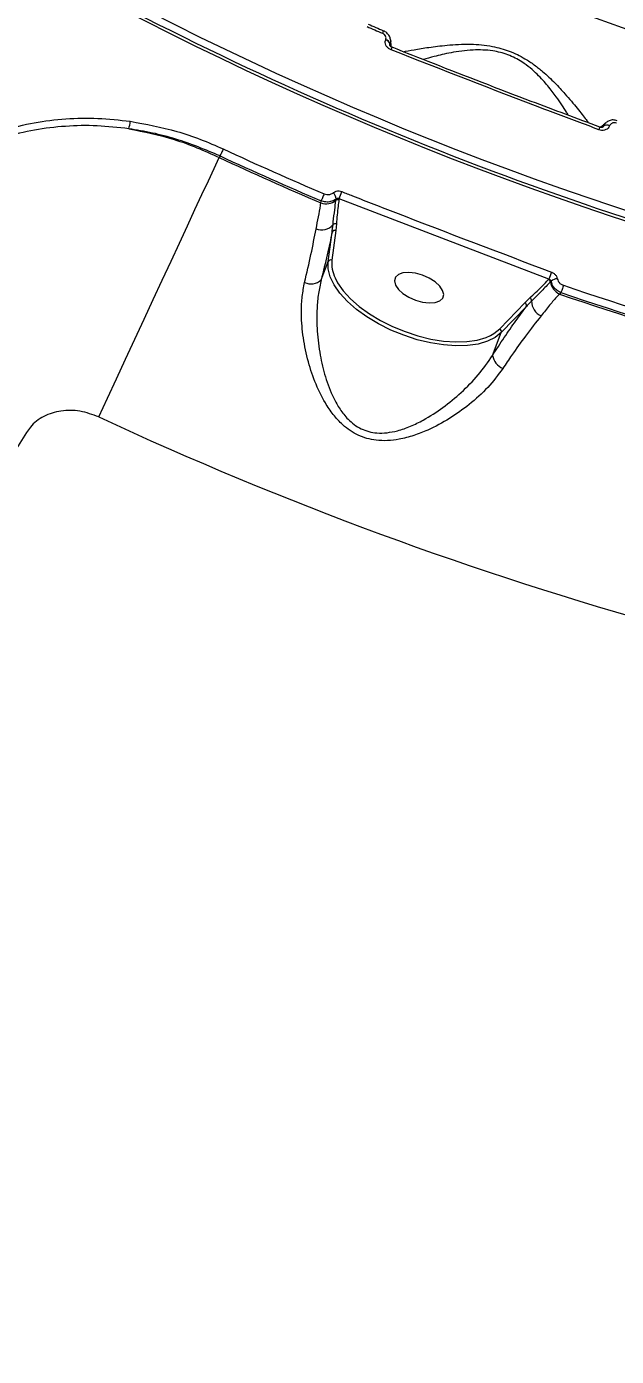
# Model space of a CAD drawing. Header units: millimetres. Extents: x -10374 to 11119, y -8221 to 9433.
# Drawn here: x -533.7 to -431.1, y -2221.1 to -1990 of the extents above; entities that cross this region are included whole.
import ezdxf

# ---------------------------------------------------------------- set-up
doc = ezdxf.new("R2010")
doc.units = ezdxf.units.MM
for name, color, linetype in [('DIKOM_ОБЪЕКТ', 7, 'Continuous'), ('DIKOM_РАЗМЕР_ЗОНА', 7, 'Continuous'), ('DIKOM_РАЗМЕР_ОБЪЕКТА', 7, 'Continuous')]:
    doc.layers.add(name, color=color, linetype=linetype)
doc.styles.add('style1', font='arial.ttf', dxfattribs={"width": 0.8})
doc.dimstyles.new('1-50', dxfattribs={"dimtxt": 300, "dimasz": 200, "dimexe": 100, "dimexo": 0, "dimgap": 100, "dimtad": 0, "dimdec": 0, "dimtxsty": 'style1', "dimcen": 0, "dimclrd": 7, "dimclre": 7, "dimadec": 1, "dimazin": 2, "dimtfac": 1, "dimtdec": 0, "dimtmove": 1, "dimatfit": 3, "dimfxl": 0, "dimlwd": 25, "dimlwe": 18, "dimarcsym": 0})

# ---------------------------------------------------------------- blocks, each defined once
blk = doc.blocks.new('*D16')
at = {"layer": 'Defpoints', "color": 0, "transparency": 16777216}
for p in [(-9045.1, 5161.67), (3694.49, 5161.67), (1813.16, -6719.94)]:
    blk.add_point(p, dxfattribs=at)
at = {"layer": 'DIKOM_РАЗМЕР_ОБЪЕКТА', "color": 7, "lineweight": 18, "transparency": 16777216}
for p, q in [((3694.49, 5161.67), (-9145.1, 5161.67)), ((1813.16, -6719.94), (-9145.1, -6719.94))]:
    blk.add_line(p, q, dxfattribs=at)
at = {"layer": 'DIKOM_РАЗМЕР_ОБЪЕКТА', "color": 7, "lineweight": 25, "transparency": 16777216}
for p, q in [((-9045.1, 4961.67), (-9045.1, -0.45)), ((-9045.1, -6519.94), (-9045.1, -1080.23))]:
    blk.add_line(p, q, dxfattribs=at)
at = {"layer": 'DIKOM_РАЗМЕР_ОБЪЕКТА', "color": 7, "transparency": 16777216}
for points in [[(-9078.43, 4961.67), (-9011.76, 4961.67), (-9045.1, 5161.67)], [(-9078.43, -6519.94), (-9011.76, -6519.94), (-9045.1, -6719.94)]]:
    blk.add_solid(points, dxfattribs=at)
at = {"layer": 'DIKOM_РАЗМЕР_ОБЪЕКТА', "color": 0, "transparency": 16777216, "insert": (-9045.1, -540.34), "char_height": 300, "attachment_point": 5, "rotation": 90, "style": 'style1'}
blk.add_mtext('11900', dxfattribs=at)
blk = doc.blocks.new('*D15')
at = {"layer": 'Defpoints', "color": 0, "transparency": 16777216}
for p in [(-5227.87, 8308.78), (9119.43, -1150.4), (-5227.87, -1991.82)]:
    blk.add_point(p, dxfattribs=at)
at = {"layer": 'DIKOM_РАЗМЕР_ОБЪЕКТА', "color": 7, "lineweight": 18, "transparency": 16777216}
for p, q in [((-5227.87, -1991.82), (-5227.87, 8408.78)), ((9119.43, -1150.4), (9119.43, 8408.78))]:
    blk.add_line(p, q, dxfattribs=at)
at = {"layer": 'DIKOM_РАЗМЕР_ОБЪЕКТА', "color": 7, "lineweight": 25, "transparency": 16777216}
for p, q in [((-5027.87, 8308.78), (187.44, 8308.78)), ((8919.43, 8308.78), (1267.22, 8308.78))]:
    blk.add_line(p, q, dxfattribs=at)
at = {"layer": 'DIKOM_РАЗМЕР_ОБЪЕКТА', "color": 7, "transparency": 16777216}
for points in [[(-5027.87, 8342.11), (-5027.87, 8275.44), (-5227.87, 8308.78)], [(8919.43, 8342.11), (8919.43, 8275.44), (9119.43, 8308.78)]]:
    blk.add_solid(points, dxfattribs=at)
at = {"layer": 'DIKOM_РАЗМЕР_ОБЪЕКТА', "color": 0, "transparency": 16777216, "insert": (727.33, 8308.78), "char_height": 300, "attachment_point": 5, "style": 'style1'}
blk.add_mtext('14350', dxfattribs=at)
blk = doc.blocks.new('*D14')
at = {"layer": 'Defpoints', "color": 0, "transparency": 16777216}
for p in [(-7515.85, 9236.32), (11119.43, -1423.4), (-7515.85, -2401.58)]:
    blk.add_point(p, dxfattribs=at)
at = {"layer": 'DIKOM_РАЗМЕР_ЗОНА', "color": 7, "lineweight": 18, "transparency": 16777216}
for p, q in [((-7515.85, -2401.58), (-7515.85, 9336.32)), ((11119.43, -1423.4), (11119.43, 9336.32))]:
    blk.add_line(p, q, dxfattribs=at)
at = {"layer": 'DIKOM_РАЗМЕР_ЗОНА', "color": 7, "lineweight": 25, "transparency": 16777216}
for p, q in [((-7315.85, 9236.32), (77.56, 9236.32)), ((10919.43, 9236.32), (1157.34, 9236.32))]:
    blk.add_line(p, q, dxfattribs=at)
at = {"layer": 'DIKOM_РАЗМЕР_ЗОНА', "color": 7, "transparency": 16777216}
for points in [[(-7315.85, 9269.65), (-7315.85, 9202.98), (-7515.85, 9236.32)], [(10919.43, 9269.65), (10919.43, 9202.98), (11119.43, 9236.32)]]:
    blk.add_solid(points, dxfattribs=at)
at = {"layer": 'DIKOM_РАЗМЕР_ЗОНА', "color": 0, "transparency": 16777216, "insert": (617.45, 9236.32), "char_height": 300, "attachment_point": 5, "style": 'style1'}
blk.add_mtext('18650', dxfattribs=at)
blk = doc.blocks.new('*D13')
at = {"layer": 'Defpoints', "color": 0, "transparency": 16777216}
for p in [(-10176.97, 7112.81), (3082.33, 7112.81), (2015.48, -8221.4)]:
    blk.add_point(p, dxfattribs=at)
at = {"layer": 'DIKOM_РАЗМЕР_ЗОНА', "color": 7, "lineweight": 18, "transparency": 16777216}
for p, q in [((3082.33, 7112.81), (-10276.97, 7112.81)), ((2015.48, -8221.4), (-10276.97, -8221.4))]:
    blk.add_line(p, q, dxfattribs=at)
at = {"layer": 'DIKOM_РАЗМЕР_ЗОНА', "color": 7, "lineweight": 25, "transparency": 16777216}
for p, q in [((-10176.97, 6912.81), (-10176.97, -14.41)), ((-10176.97, -8021.4), (-10176.97, -1094.19))]:
    blk.add_line(p, q, dxfattribs=at)
at = {"layer": 'DIKOM_РАЗМЕР_ЗОНА', "color": 7, "transparency": 16777216}
for points in [[(-10210.3, 6912.81), (-10143.64, 6912.81), (-10176.97, 7112.81)], [(-10210.3, -8021.4), (-10143.64, -8021.4), (-10176.97, -8221.4)]]:
    blk.add_solid(points, dxfattribs=at)
at = {"layer": 'DIKOM_РАЗМЕР_ЗОНА', "color": 0, "transparency": 16777216, "insert": (-10176.97, -554.3), "char_height": 300, "attachment_point": 5, "rotation": 90, "style": 'style1'}
blk.add_mtext('15300', dxfattribs=at)

msp = doc.modelspace()

# ---------------------------------------------------------------- linework, layer by layer
at = {"layer": 'DIKOM_ОБЪЕКТ', "color": 7, "linetype": 'Continuous', "lineweight": 15}
for p, q in [((-471.27, -1992.33), (-471.26, -1992.31)), ((-470.52, -1993.07), (-470.53, -1993.1)), ((-470.53, -1993.1), (-470.53, -1993.28)), ((-470.49, -1993.26), (-470.52, -1993.07)), ((-470.15, -1993.63), (-470.15, -1993.63)), ((-434.03, -2007.5), (-434.03, -2007.5)), ((-433.39, -2007.33), (-433.55, -2007.46)), ((-433.48, -2007.45), (-433.4, -2007.35)), ((-433.4, -2007.35), (-433.39, -2007.33)), ((-432.32, -2007.25), (-432.33, -2007.27)), ((-500.07, -2012.49), (-500.24, -2012.77)), ((-482.55, -2020.64), (-482.5, -2020.3)), ((-479.92, -2020.22), (-479.88, -2019.95)), ((-479.38, -2019.94), (-479.41, -2020.12)), ((-442.9, -2033.93), (-479.38, -2019.94)), ((-481.26, -2030.83), (-480.58, -2025.73)), ((-479.95, -2025.47), (-480.63, -2030.58)), ((-479.84, -2024.29), (-479.95, -2025.47)), ((-482.49, -2034.03), (-481.26, -2030.83)), ((-442.94, -2033.98), (-442.9, -2033.93)), ((-447.06, -2038.01), (-446.18, -2037.15)), ((-440.79, -2036.23), (-441.04, -2036.5)), ((-451.44, -2042.54), (-447.06, -2038.01)), ((-446.78, -2038.63), (-451.16, -2043.17)), ((-452.69, -2047.16), (-451.16, -2043.17))]:
    msp.add_line(p, q, dxfattribs=at)
at = {"layer": 'DIKOM_ОБЪЕКТ', "color": 7, "linetype": 'Continuous', "lineweight": 15, "flags": 128}
for points in [[(-471.65, -1990.75), (-471.66, -1990.76), (-471.67, -1990.8), (-471.7, -1990.86), (-471.74, -1990.95), (-471.78, -1991.05), (-471.84, -1991.18)], [(-499.51, -2011.28), (-499.59, -2011.44), (-499.67, -2011.61), (-499.75, -2011.79), (-499.82, -2011.96), (-499.9, -2012.12), (-499.97, -2012.26), (-500.03, -2012.39), (-500.07, -2012.49)], [(-521.16, -2057.85), (-519.65, -2054.58), (-518.08, -2051.21), (-516.49, -2047.79), (-514.89, -2044.33), (-513.28, -2040.86), (-511.69, -2037.43), (-510.12, -2034.06), (-508.6, -2030.79), (-507.14, -2027.63), (-505.74, -2024.63), (-504.43, -2021.8), (-503.22, -2019.18), (-502.11, -2016.79), (-501.11, -2014.65), (-500.24, -2012.77)], [(-481.98, -2019.08), (-482.05, -2019.24), (-482.12, -2019.41), (-482.2, -2019.59), (-482.27, -2019.76), (-482.34, -2019.92), (-482.4, -2020.07), (-482.46, -2020.2), (-482.5, -2020.3)], [(-451.16, -2043.17), (-452.21, -2044.02), (-453.56, -2044.69), (-455.18, -2045.17), (-457.02, -2045.44), (-459.05, -2045.5), (-461.22, -2045.34), (-463.49, -2044.98), (-465.81, -2044.42), (-468.12, -2043.66), (-470.38, -2042.74), (-472.53, -2041.66), (-474.54, -2040.45), (-476.34, -2039.15), (-477.91, -2037.76), (-479.22, -2036.34), (-480.22, -2034.9), (-480.9, -2033.49), (-481.25, -2032.12), (-481.26, -2030.83)], [(-464.86, -2033.21), (-466.07, -2032.87), (-467.24, -2032.74), (-468.27, -2032.82), (-469.06, -2033.11), (-469.57, -2033.58), (-469.74, -2034.2), (-469.56, -2034.92), (-469.06, -2035.67), (-468.26, -2036.4), (-467.23, -2037.05), (-466.06, -2037.56), (-464.85, -2037.9), (-463.68, -2038.03), (-462.65, -2037.95), (-461.86, -2037.66), (-461.35, -2037.19), (-461.18, -2036.57), (-461.36, -2035.86), (-461.86, -2035.1), (-462.66, -2034.37), (-463.69, -2033.73), (-464.86, -2033.21)], [(-480.06, -2033.69), (-479.62, -2034.52), (-478.65, -2035.92), (-477.39, -2037.3), (-475.86, -2038.64), (-474.11, -2039.91), (-472.17, -2041.08), (-470.08, -2042.12), (-467.89, -2043.02), (-465.65, -2043.75), (-463.4, -2044.3), (-461.2, -2044.65), (-459.09, -2044.8), (-457.13, -2044.74), (-455.34, -2044.48), (-453.77, -2044.02), (-453.06, -2043.71)], [(-440.36, -2034.97), (-440.42, -2035.14), (-440.48, -2035.32), (-440.54, -2035.5), (-440.6, -2035.68), (-440.65, -2035.85), (-440.71, -2036), (-440.75, -2036.13), (-440.79, -2036.23)], [(-453.06, -2043.71), (-452.47, -2043.37), (-451.44, -2042.54)]]:
    msp.add_lwpolyline(points, dxfattribs=at)
at = {"layer": 'DIKOM_ОБЪЕКТ', "color": 7, "linetype": 'Continuous', "lineweight": 15}
for centre, radius, start, end in [((-249.06, -1471.64), 580.87, 239.09855, 269.90145), ((-249.06, -1471.64), 580.37, 239.09855, 254.5), ((-249.06, -1471.64), 579.13, 239.09885, 269.90115), ((-249.06, -1471.64), 549.25, 246.4952, 262.5048), ((-249.06, -1471.64), 565.29, 246.4952, 246.7903), ((-249.06, -1471.64), 564.82, 246.4952, 246.7903), ((-471.51, -1993.31), 1.01, 12.0487, 75.9455), ((-471.5, -1993.28), 1.01, 12.0629, 75.9638), ((-475.57, -1991.92), 5.68, 337.6823, 342.4211), ((-520.14, -2006.27), 4.44, 340.2885, 357.4289), ((-429.27, -2009.68), 5.24, 155.3711, 160.5131), ((-432.8, -2008.16), 1.01, 62.0488, 125.9473), ((-432.8, -2008.14), 1.01, 62.0631, 125.9394), ((-249.06, -1471.64), 594.93, 245.10338, 246.95123), ((-249.06, -1471.64), 596.59, 245.10022, 246.95988), ((-249.06, -1471.64), 596.26, 245.10338, 246.95123), ((-481.39, -2020.05), 1.52, 3.7128, 49.6627), ((-533.36, -1997.82), 58.33, 337.7203, 339.0306), ((-481.61, -2018.08), 2.73, 249.9453, 308.4231), ((-479.58, -2020.64), 0.545, 71.5377, 128.5787), ((-482.41, -2022.71), 2.65, 248.5651, 318.1156), ((-480.13, -2025.94), 0.502, 69.4689, 154.4796), ((-480, -2024.79), 0.528, 71.6087, 144.8907), ((-480.81, -2031.05), 0.502, 69.4655, 154.483), ((-474.8, -2031.12), 5.85, 174.7033, 206.0312), ((-392.53, -2051.86), 53.46, 158.9749, 160.4044), ((-484.26, -2032.14), 2.59, 244.6559, 313.0294), ((-443.2, -2034.48), 0.567, 9.2126, 63.3022), ((-439.83, -2033.92), 2.84, 189.5596, 245.0014), ((-441.39, -2035.47), 1.65, 91.0157, 131.8039), ((-249.06, -1471.64), 594.93, 251.24313, 257.75687), ((-446.43, -2037.64), 0.551, 352.4334, 62.9898), ((-443.05, -2037.71), 2.84, 180.1361, 245.1464), ((-249.06, -1471.64), 596.59, 251.22853, 257.77147), ((-249.06, -1471.64), 596.26, 251.24313, 257.75687), ((-447.29, -2038.48), 0.526, 343.4004, 65.0886), ((-451.66, -2043.02), 0.527, 343.4356, 65.1217), ((-449.78, -2046.68), 2.95, 189.3797, 247.7147), ((-249.06, -1471.64), 646.28, 245.10022, 263.89978)]:
    msp.add_arc(centre, radius, start, end, dxfattribs=at)
for points, knots in [([(-471.26, -1992.31), (-471.25, -1992.29), (-471.22, -1992.19), (-471.19, -1991.99), (-471.25, -1991.74), (-471.39, -1991.5), (-471.57, -1991.31), (-471.75, -1991.22), (-471.84, -1991.18)], [0, 0, 0, 0, 0.034019, 0.252272, 0.470548, 0.59791, 0.819357, 1, 1, 1, 1]), ([(-470.44, -1992.39), (-470.46, -1992.2), (-470.52, -1991.78), (-470.91, -1991.23), (-471.32, -1990.88), (-471.6, -1990.79), (-471.66, -1990.77)], [0, 0, 0, 0, 0.272971, 0.590911, 0.916745, 1, 1, 1, 1]), ([(-470.31, -1994.07), (-470.47, -1994), (-470.78, -1993.84), (-471.13, -1993.47), (-471.33, -1993.03), (-471.36, -1992.64), (-471.29, -1992.41), (-471.27, -1992.33)], [0, 0, 0, 0, 0.218248, 0.436798, 0.653037, 0.865739, 1, 1, 1, 1]), ([(-470.53, -1993.1), (-470.54, -1993.12), (-470.55, -1993.16), (-470.55, -1993.2), (-470.55, -1993.21)], [0, 0, 0, 0, 0.733136, 1, 1, 1, 1]), ([(-470.15, -1993.63), (-470.17, -1993.62), (-470.24, -1993.6), (-470.35, -1993.53), (-470.47, -1993.41), (-470.53, -1993.3), (-470.55, -1993.23), (-470.55, -1993.22), (-470.55, -1993.21)], [0, 0, 0, 0, 0.048886, 0.250063, 0.446247, 0.652379, 0.878734, 1, 1, 1, 1]), ([(-470.43, -1992.39), (-470.42, -1992.39), (-470.37, -1992.59), (-470.44, -1992.83), (-470.51, -1993.05), (-470.52, -1993.07)], [0, 0, 0, 0, 0.034184, 0.870512, 1, 1, 1, 1]), ([(-470.24, -1993.59), (-470.27, -1993.43), (-470.34, -1993.1), (-470.38, -1992.59), (-470.4, -1992.32)], [0, 0, 0, 0, 0.457266, 1, 1, 1, 1]), ([(-434.02, -2007.48), (-438, -2006), (-447.67, -2002.38), (-459.71, -1997.75), (-467.75, -1994.56), (-470.15, -1993.61)], [0, 0, 0, 0, 0.32886, 0.800316, 1, 1, 1, 1]), ([(-468.18, -1994.39), (-468.17, -1994.39), (-467.78, -1994.3), (-466.32, -1994.04), (-463.86, -1993.62), (-461.14, -1993.29), (-458.62, -1993.1), (-456.61, -1993.06), (-454.62, -1993.17), (-452.39, -1993.48), (-449.74, -1994.2), (-447.27, -1995.41), (-445.39, -1996.67), (-443.61, -1998.09), (-441.8, -1999.81), (-439.77, -2002.03), (-437.9, -2004.26), (-436.62, -2005.91), (-436.14, -2006.56), (-436.02, -2006.73)], [0, 0, 0, 0, 0.001654, 0.086545, 0.17564, 0.2647, 0.31412, 0.363486, 0.402162, 0.440759, 0.4979, 0.555165, 0.593684, 0.632277, 0.698833, 0.765526, 0.864439, 0.963337, 1, 1, 1, 1]), ([(-434.21, -2007.93), (-434.83, -2007.7), (-437.95, -2006.53), (-450.02, -2001.99), (-461.41, -1997.55), (-470.31, -1994.07)], [0, 0, 0, 0, 0.051712, 0.258557, 1, 1, 1, 1]), ([(-439.51, -2005.42), (-439.62, -2005.24), (-440.13, -2004.36), (-441.32, -2002.58), (-443.03, -2000.34), (-444.56, -1998.61), (-446.12, -1997.19), (-447.75, -1995.98), (-449.97, -1994.83), (-452.38, -1994.23), (-454.4, -1994.06), (-456.23, -1994.08), (-458.09, -1994.26), (-460.42, -1994.64), (-462.74, -1995.18), (-464.11, -1995.58), (-464.71, -1995.76)], [0, 0, 0, 0, 0.033543, 0.164826, 0.249732, 0.336287, 0.383729, 0.432337, 0.501784, 0.571139, 0.61864, 0.667515, 0.730448, 0.794309, 0.909526, 1, 1, 1, 1]), ([(-562.93, -2027.36), (-561.87, -2025.75), (-559.83, -2022.67), (-556.11, -2018.65), (-552.09, -2015.17), (-547.65, -2012.2), (-542.84, -2009.78), (-537.75, -2007.92), (-532.42, -2006.63), (-526.92, -2005.96), (-521.33, -2005.84), (-517.58, -2006.26), (-515.71, -2006.47)], [0, 0, 0, 0, 0.107084, 0.205973, 0.305182, 0.404079, 0.503336, 0.602918, 0.702179, 0.801345, 0.900834, 1, 1, 1, 1]), ([(-515.96, -2007.77), (-517.8, -2007.56), (-521.47, -2007.15), (-526.96, -2007.26), (-532.35, -2007.91), (-537.57, -2009.16), (-542.56, -2010.98), (-547.27, -2013.34), (-551.62, -2016.25), (-555.57, -2019.64), (-559.21, -2023.57), (-561.2, -2026.59), (-562.24, -2028.16)], [0, 0, 0, 0, 0.099283, 0.198876, 0.298155, 0.397421, 0.497008, 0.596278, 0.695088, 0.794221, 0.893035, 1, 1, 1, 1]), ([(-515.71, -2006.47), (-512.98, -2006.97), (-508.85, -2007.74), (-503.47, -2009.55), (-500.83, -2010.71), (-499.51, -2011.28)], [0, 0, 0, 0, 0.492759, 0.746368, 1, 1, 1, 1]), ([(-432.33, -2007.27), (-432.37, -2007.36), (-432.47, -2007.57), (-432.76, -2007.84), (-433.2, -2008.03), (-433.71, -2008.08), (-434.04, -2007.98), (-434.21, -2007.93)], [0, 0, 0, 0, 0.134208, 0.346995, 0.563189, 0.781746, 1, 1, 1, 1]), ([(-433.46, -2007.45), (-433.47, -2007.46), (-433.47, -2007.47), (-433.55, -2007.52), (-433.68, -2007.55), (-433.85, -2007.55), (-433.97, -2007.52), (-434.03, -2007.5), (-434.03, -2007.5)], [0, 0, 0, 0, 0.148979, 0.395712, 0.591244, 0.793405, 0.997661, 1, 1, 1, 1]), ([(-432.96, -2006.69), (-433.15, -2006.86), (-433.52, -2007.22), (-433.8, -2007.42), (-433.94, -2007.52)], [0, 0, 0, 0, 0.496247, 1, 1, 1, 1]), ([(-433.47, -2007.45), (-433.46, -2007.44), (-433.42, -2007.41), (-433.41, -2007.38), (-433.4, -2007.35)], [0, 0, 0, 0, 0.298102, 1, 1, 1, 1]), ([(-433.39, -2007.33), (-433.31, -2007.16), (-433.2, -2006.92), (-432.99, -2006.77), (-432.93, -2006.73)], [0, 0, 0, 0, 0.722047, 1, 1, 1, 1]), ([(-430.99, -2006.37), (-431.23, -2006.31), (-431.69, -2006.19), (-432.4, -2006.32), (-432.76, -2006.58), (-432.94, -2006.71)], [0, 0, 0, 0, 0.345087, 0.683722, 1, 1, 1, 1]), ([(-431.14, -2006.8), (-431.14, -2006.8), (-431.25, -2006.76), (-431.47, -2006.72), (-431.74, -2006.75), (-431.99, -2006.85), (-432.2, -2007.01), (-432.28, -2007.17), (-432.32, -2007.25)], [0, 0, 0, 0, 0.004328, 0.219904, 0.435677, 0.568142, 0.793884, 1, 1, 1, 1]), ([(-515.96, -2007.77), (-513.31, -2008.3), (-509.3, -2009.12), (-504.08, -2011), (-501.52, -2012.18), (-500.24, -2012.77)], [0, 0, 0, 0, 0.492787, 0.746391, 1, 1, 1, 1]), ([(-500.07, -2012.49), (-502.61, -2011.43), (-506.45, -2009.84), (-511.83, -2008.45), (-514.58, -2007.99), (-515.96, -2007.77)], [0, 0, 0, 0, 0.492813, 0.746409, 1, 1, 1, 1]), ([(-481.98, -2019.08), (-481.82, -2019.13), (-481.49, -2019.24), (-480.99, -2019.2), (-480.63, -2019.06), (-480.46, -2018.93), (-480.41, -2018.9)], [0, 0, 0, 0, 0.296935, 0.594181, 0.889598, 1, 1, 1, 1]), ([(-480.41, -2018.9), (-480.38, -2018.87), (-480.22, -2018.75), (-479.89, -2018.6), (-479.38, -2018.55), (-479.05, -2018.65), (-478.89, -2018.7)], [0, 0, 0, 0, 0.085594, 0.389464, 0.694805, 1, 1, 1, 1]), ([(-478.89, -2018.7), (-478.27, -2018.94), (-475.17, -2020.16), (-463.04, -2024.88), (-451.49, -2029.25), (-442.43, -2032.68)], [0, 0, 0, 0, 0.051225, 0.256129, 1, 1, 1, 1]), ([(-483.38, -2025.19), (-483.08, -2023.76), (-482.74, -2022.14), (-482.57, -2020.8), (-482.55, -2020.64)], [0, 0, 0, 0, 0.882139, 1, 1, 1, 1]), ([(-479.88, -2019.95), (-479.96, -2020.01), (-480.24, -2020.23), (-480.84, -2020.47), (-481.68, -2020.55), (-482.23, -2020.38), (-482.5, -2020.3)], [0, 0, 0, 0, 0.110591, 0.406328, 0.703518, 1, 1, 1, 1]), ([(-480.43, -2024.49), (-480.42, -2024.31), (-480.33, -2023.41), (-480.15, -2021.98), (-479.99, -2020.76), (-479.92, -2020.22)], [0, 0, 0, 0, 0.122285, 0.611439, 1, 1, 1, 1]), ([(-479.38, -2019.94), (-479.43, -2019.92), (-479.54, -2019.87), (-479.71, -2019.87), (-479.82, -2019.91), (-479.87, -2019.95), (-479.88, -2019.95)], [0, 0, 0, 0, 0.313205, 0.619569, 0.917266, 1, 1, 1, 1]), ([(-479.41, -2020.12), (-479.45, -2020.49), (-479.63, -2021.87), (-479.75, -2023.26), (-479.84, -2024.29)], [0, 0, 0, 0, 0.264697, 1, 1, 1, 1]), ([(-485.36, -2034.48), (-484.97, -2032.81), (-484.19, -2029.44), (-483.65, -2026.61), (-483.38, -2025.19)], [0, 0, 0, 0, 0.494246, 1, 1, 1, 1]), ([(-480.58, -2025.73), (-480.85, -2027), (-481.4, -2029.58), (-482.12, -2032.54), (-482.49, -2034.03)], [0, 0, 0, 0, 0.496062, 1, 1, 1, 1]), ([(-480.58, -2025.73), (-480.56, -2025.55), (-480.5, -2025.13), (-480.46, -2024.72), (-480.43, -2024.49)], [0, 0, 0, 0, 0.435304, 1, 1, 1, 1]), ([(-442.43, -2032.68), (-442.39, -2032.69), (-442.19, -2032.77), (-441.87, -2032.99), (-441.55, -2033.37), (-441.46, -2033.67), (-441.42, -2033.82)], [0, 0, 0, 0, 0.081147, 0.390922, 0.695179, 1, 1, 1, 1]), ([(-450.9, -2049.42), (-451.73, -2050.53), (-453.39, -2052.76), (-456.62, -2055.67), (-460.14, -2058.18), (-463.42, -2059.95), (-466.38, -2061.12), (-468.72, -2061.73), (-470.92, -2062), (-473.35, -2061.94), (-476.12, -2061.17), (-478.6, -2059.46), (-480.43, -2057.46), (-482.12, -2054.96), (-483.67, -2051.72), (-484.94, -2047.72), (-485.75, -2043.59), (-485.98, -2039.94), (-485.84, -2036.89), (-485.52, -2035.28), (-485.36, -2034.48)], [0, 0, 0, 0, 0.075447, 0.151028, 0.221384, 0.291723, 0.334659, 0.37754, 0.410428, 0.443258, 0.496248, 0.549082, 0.588985, 0.628975, 0.696945, 0.765009, 0.83635, 0.907629, 0.953829, 1, 1, 1, 1]), ([(-482.49, -2034.03), (-482.66, -2034.82), (-483.02, -2036.4), (-483.28, -2039.39), (-483.24, -2042.97), (-482.74, -2046.99), (-481.82, -2050.91), (-480.63, -2054.07), (-479.25, -2056.52), (-477.75, -2058.44), (-475.61, -2060.06), (-473.15, -2060.69), (-471.01, -2060.62), (-469.03, -2060.23), (-466.92, -2059.49), (-464.24, -2058.17), (-461.25, -2056.24), (-458.04, -2053.59), (-455.05, -2050.57), (-453.48, -2048.31), (-452.69, -2047.16)], [0, 0, 0, 0, 0.04688, 0.09449, 0.166789, 0.24077, 0.308686, 0.378024, 0.416345, 0.455546, 0.504915, 0.554032, 0.584906, 0.616739, 0.658913, 0.701802, 0.772712, 0.845078, 0.92141, 1, 1, 1, 1]), ([(-446.18, -2037.15), (-445.86, -2036.85), (-444.74, -2035.81), (-443.69, -2034.74), (-442.94, -2033.98)], [0, 0, 0, 0, 0.291182, 1, 1, 1, 1]), ([(-442.64, -2034.39), (-442.76, -2034.52), (-443.38, -2035.16), (-444.44, -2036.26), (-445.43, -2037.25), (-445.89, -2037.72)], [0, 0, 0, 0, 0.117885, 0.589474, 1, 1, 1, 1]), ([(-442.49, -2034.24), (-442.51, -2034.19), (-442.55, -2034.1), (-442.68, -2033.99), (-442.8, -2033.94), (-442.88, -2033.93), (-442.9, -2033.93)], [0, 0, 0, 0, 0.286459, 0.589589, 0.913528, 1, 1, 1, 1]), ([(-442.49, -2034.24), (-442.52, -2034.26), (-442.56, -2034.31), (-442.61, -2034.36), (-442.64, -2034.39)], [0, 0, 0, 0, 0.487644, 1, 1, 1, 1]), ([(-440.79, -2036.23), (-440.88, -2036.19), (-441.23, -2036.04), (-441.77, -2035.65), (-442.29, -2034.99), (-442.42, -2034.49), (-442.49, -2034.24)], [0, 0, 0, 0, 0.109236, 0.407974, 0.703114, 1, 1, 1, 1]), ([(-441.42, -2033.82), (-441.38, -2033.97), (-441.29, -2034.26), (-440.97, -2034.65), (-440.63, -2034.87), (-440.42, -2034.95), (-440.36, -2034.97)], [0, 0, 0, 0, 0.295356, 0.590293, 0.890009, 1, 1, 1, 1]), ([(-445.89, -2037.72), (-446.02, -2037.85), (-446.33, -2038.15), (-446.62, -2038.46), (-446.78, -2038.63)], [0, 0, 0, 0, 0.440317, 1, 1, 1, 1]), ([(-441.04, -2036.5), (-441.15, -2036.61), (-441.72, -2037.2), (-442.73, -2038.4), (-443.74, -2039.66), (-444.24, -2040.29)], [0, 0, 0, 0, 0.108887, 0.552806, 1, 1, 1, 1]), ([(-452.69, -2047.16), (-452.01, -2046.11), (-450.63, -2044), (-448.65, -2041.14), (-447.4, -2039.46), (-446.78, -2038.63)], [0, 0, 0, 0, 0.335765, 0.674753, 1, 1, 1, 1]), ([(-444.24, -2040.29), (-445.14, -2041.42), (-446.79, -2043.49), (-449.06, -2046.67), (-450.38, -2048.65), (-450.9, -2049.42)], [0, 0, 0, 0, 0.425117, 0.77808, 1, 1, 1, 1]), ([(-521.16, -2057.85), (-522.24, -2057.45), (-524.37, -2056.65), (-527.74, -2056.65), (-530.78, -2057.59), (-532.74, -2059.08), (-533.51, -2060.21), (-533.72, -2060.52)], [0, 0, 0, 0, 0.238513, 0.471328, 0.696797, 0.915987, 1, 1, 1, 1]), ([(-533.72, -2060.52), (-536.82, -2065.54), (-543.02, -2075.6), (-552.5, -2091.01), (-562.09, -2106.61), (-571.9, -2122.6), (-581.93, -2138.94), (-592.14, -2155.62), (-602.38, -2172.35), (-612.95, -2189.65), (-623.85, -2207.5), (-635.04, -2225.83), (-646.14, -2244.05), (-657.11, -2262.06), (-667.9, -2279.78), (-678.45, -2297.12), (-688.75, -2314.06), (-698.78, -2330.57), (-708.53, -2346.63), (-717.96, -2362.15), (-727.01, -2377.07), (-735.66, -2391.32), (-743.87, -2404.87), (-751.65, -2417.7), (-758.99, -2429.8), (-765.84, -2441.1), (-772.18, -2451.56), (-778.08, -2461.31), (-783.5, -2470.26), (-788.4, -2478.35), (-792.66, -2485.39), (-796.25, -2491.32), (-799.23, -2496.23), (-800.63, -2498.54), (-801.33, -2499.7)], [0, 0, 0, 0, 0.027767, 0.055566, 0.083366, 0.111132, 0.140037, 0.16898, 0.197923, 0.226828, 0.258637, 0.290548, 0.32251, 0.354472, 0.386382, 0.418191, 0.449896, 0.4817, 0.513556, 0.545411, 0.577215, 0.608919, 0.640547, 0.672276, 0.704055, 0.735834, 0.767563, 0.799191, 0.832594, 0.866026, 0.899429, 0.932943, 0.966486, 1, 1, 1, 1])]:
    msp.add_open_spline(points, degree=3, knots=knots, dxfattribs=at)

# ---------------------------------------------------------------- dimensions: what is measured, and where the dimension line sits
at = {"layer": 'DIKOM_РАЗМЕР_ЗОНА'}
for base, p1, p2, angle, text, picture, middle in [((-7515.85, 9236.32), (11119.43, -1423.4), (-7515.85, -2401.58), 180, '18650', '*D14', (617.45, 9236.32)), ((-10176.97, 7112.81), (2015.48, -8221.4), (3082.33, 7112.81), 270, '15300', '*D13', (-10176.97, -554.3))]:
    dim = msp.add_linear_dim(base=base, p1=p1, p2=p2, angle=angle, text=text, dimstyle='1-50', override={"dimscale": 1, "dimtix": 0, "dimtofl": 1, "dimtmove": 1, "dimatfit": 3}, dxfattribs=at)
    dim.commit()
    dim.dimension.update_dxf_attribs({"geometry": picture, "text_midpoint": middle, "dimtype": 160})
at = {"layer": 'DIKOM_РАЗМЕР_ОБЪЕКТА'}
for base, p1, p2, angle, text, picture, middle in [((-5227.87, 8308.78), (9119.43, -1150.4), (-5227.87, -1991.82), 180, '14350', '*D15', (727.33, 8308.78)), ((-9045.1, 5161.67), (1813.16, -6719.94), (3694.49, 5161.67), 270, '11900', '*D16', (-9045.1, -540.34))]:
    dim = msp.add_linear_dim(base=base, p1=p1, p2=p2, angle=angle, text=text, dimstyle='1-50', override={"dimscale": 1, "dimtix": 0, "dimtofl": 1, "dimtmove": 1, "dimatfit": 3}, dxfattribs=at)
    dim.commit()
    dim.dimension.update_dxf_attribs({"geometry": picture, "text_midpoint": middle, "dimtype": 160})

doc.saveas('drawing.dxf')
